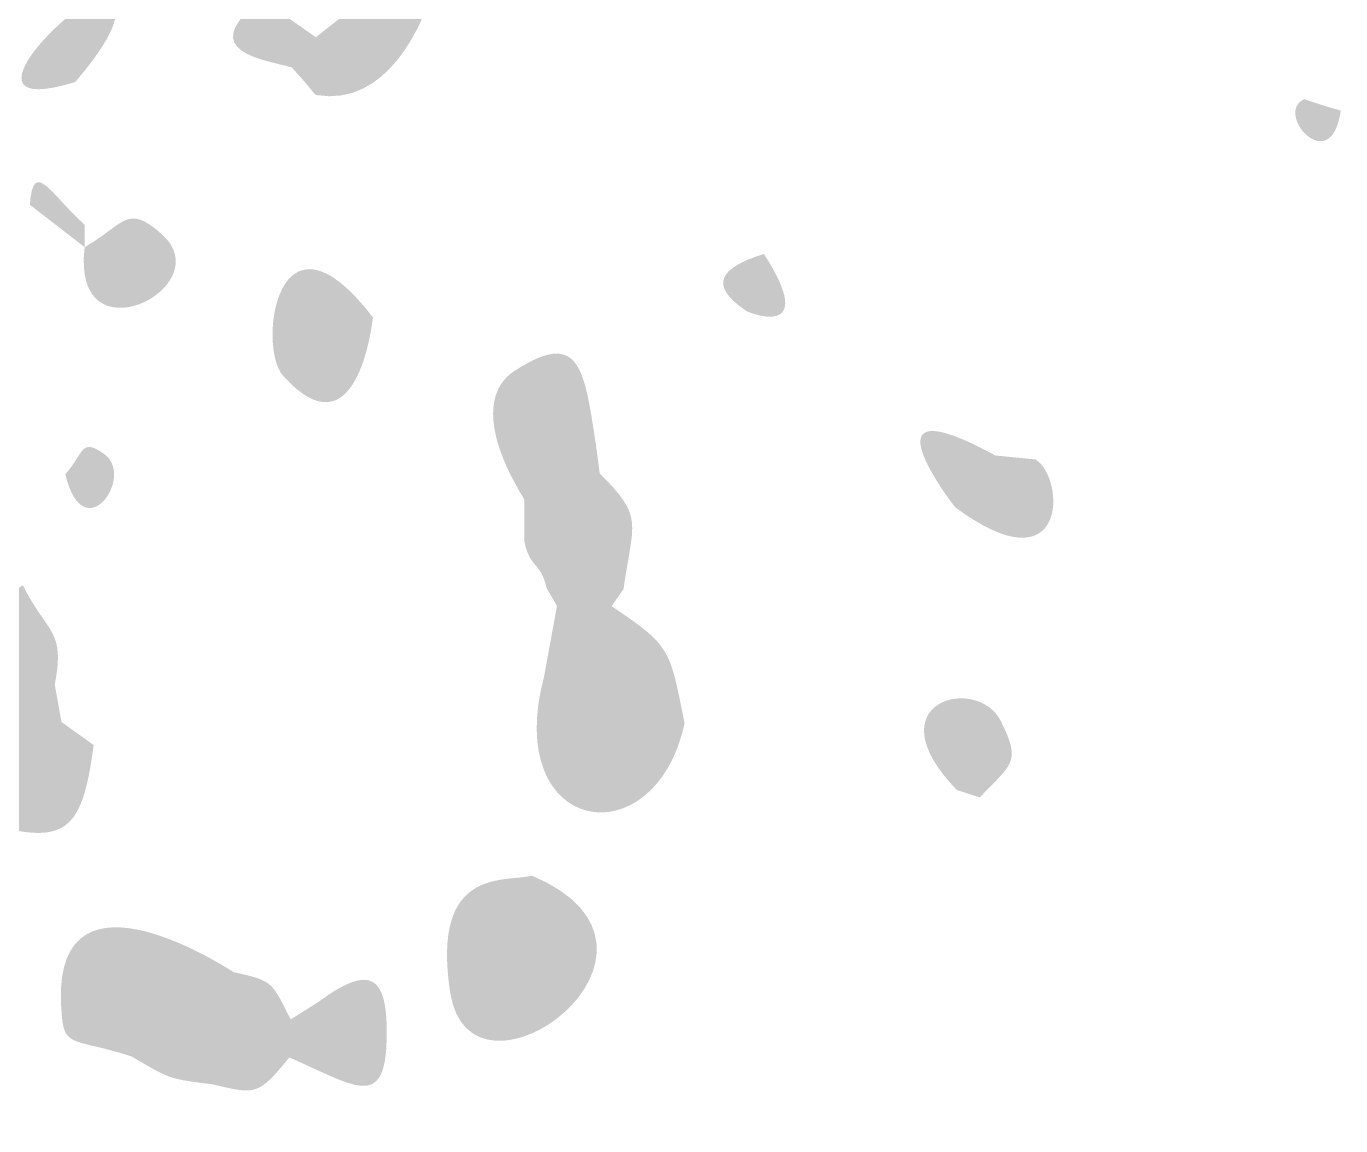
# Model space of a CAD drawing. Header units: millimetres. Extents: x 551 to 751, y 21 to 126.
# Drawn here: x 568.31 to 577.83, y 61.61 to 69.57 of the extents above; entities that cross this region are included whole.
import ezdxf

# ---------------------------------------------------------------- set-up
doc = ezdxf.new("R2010")
doc.units = ezdxf.units.MM

msp = doc.modelspace()

# ---------------------------------------------------------------- hatches: boundary and pattern name
at = {"true_color": 0x000000, "transparency": 33554687}
h = msp.add_hatch(color=18, dxfattribs=at)
edge = h.paths.add_edge_path(flags=0)
edge.add_spline(control_points=[(570.4099, 69.4911), (570.8064, 69.812), (570.8308, 69.761), (571.0683, 70.2496), (571.5667, 71.2753), (571.4011, 68.9088), (570.4164, 69.0718), (570.3958, 69.0752), (570.4164, 69.0718), (570.2364, 69.2718), (570.2364, 69.2718), (570.4099, 69.4911), (570.4099, 69.4911)], knot_values=[0, 0, 0, 0, 1, 1, 1, 2, 2, 2, 3, 3, 3, 4, 4, 4, 4], degree=3, periodic=1)
h = msp.add_hatch(color=18, dxfattribs=at)
edge = h.paths.add_edge_path(flags=0)
edge.add_spline(control_points=[(568.6665, 69.1667), (567.7396, 68.8817), (568.7375, 69.8581), (568.8923, 69.7796), (568.937, 69.7569), (569.1026, 69.673), (568.6665, 69.1667)], knot_values=[0, 0, 0, 0, 1, 1, 1, 2, 2, 2, 2], degree=3, periodic=1)
h = msp.add_hatch(color=18, dxfattribs=at)
edge = h.paths.add_edge_path(flags=0)
edge.add_spline(control_points=[(569.9753, 69.7354), (569.9753, 69.7354), (570.1037, 69.7042), (570.1037, 69.7042), (570.1037, 69.7042), (570.4099, 69.4911), (570.4099, 69.4911), (570.4099, 69.4911), (570.2364, 69.2718), (570.2364, 69.2718), (570.0132, 69.3342), (569.5659, 69.3866), (569.9753, 69.7354)], knot_values=[0, 0, 0, 0, 1, 1, 1, 2, 2, 2, 3, 3, 3, 4, 4, 4, 4], degree=3, periodic=1)
h = msp.add_hatch(color=18, dxfattribs=at)
edge = h.paths.add_edge_path(flags=0)
edge.add_spline(control_points=[(577.833, 68.9596), (577.7661, 68.4716), (577.3569, 68.9276), (577.5598, 69.0377), (577.58, 69.0487), (577.5598, 69.0377), (577.833, 68.9596)], knot_values=[0, 0, 0, 0, 1, 1, 1, 2, 2, 2, 2], degree=3, periodic=1)
h = msp.add_hatch(color=18, dxfattribs=at)
edge = h.paths.add_edge_path(flags=0)
edge.add_spline(control_points=[(568.7346, 67.971), (568.7346, 67.971), (568.3376, 68.2782), (568.3376, 68.2782), (568.3635, 68.6196), (568.4882, 68.3533), (568.7336, 68.1349), (568.7336, 68.1349), (568.7346, 67.971), (568.7346, 67.971)], knot_values=[0, 0, 0, 0, 1, 1, 1, 2, 2, 2, 3, 3, 3, 3], degree=3, periodic=1)
h = msp.add_hatch(color=18, dxfattribs=at)
edge = h.paths.add_edge_path(flags=0)
edge.add_spline(control_points=[(570.8228, 67.462), (570.815, 67.3977), (570.7017, 66.4524), (570.1721, 67.0394), (569.9812, 67.251), (570.1302, 68.3688), (570.8228, 67.462)], knot_values=[0, 0, 0, 0, 1, 1, 1, 2, 2, 2, 2], degree=3, periodic=1)
h = msp.add_hatch(color=18, dxfattribs=at)
edge = h.paths.add_edge_path(flags=0)
edge.add_spline(control_points=[(568.7346, 67.971), (569.0262, 68.138), (569.038, 68.2907), (569.2932, 68.0654), (569.725, 67.6841), (568.6332, 67.1323), (568.7346, 67.971)], knot_values=[0, 0, 0, 0, 1, 1, 1, 2, 2, 2, 2], degree=3, periodic=1)
h = msp.add_hatch(color=18, dxfattribs=at)
edge = h.paths.add_edge_path(flags=0)
edge.add_spline(control_points=[(573.6551, 67.9218), (574.0553, 67.2992), (573.5531, 67.4913), (573.5256, 67.5101), (573.2495, 67.6987), (573.3356, 67.8221), (573.6551, 67.9218)], knot_values=[0, 0, 0, 0, 1, 1, 1, 2, 2, 2, 2], degree=3, periodic=1)
h = msp.add_hatch(color=18, dxfattribs=at)
edge = h.paths.add_edge_path(flags=0)
edge.add_spline(control_points=[(572.4436, 66.5012), (572.091, 66.4911), (572.1071, 66.4589), (571.9205, 66.1419), (571.4904, 66.8438), (571.7924, 67.0385), (571.8527, 67.0775), (572.3295, 67.3851), (572.3551, 67.0853), (572.4436, 66.5012)], knot_values=[0, 0, 0, 0, 1, 1, 1, 2, 2, 2, 3, 3, 3, 3], degree=3, periodic=1)
h = msp.add_hatch(color=18, dxfattribs=at)
edge = h.paths.add_edge_path(flags=0)
edge.add_spline(control_points=[(575.331, 66.4627), (575.2649, 66.3238), (575.2579, 66.3416), (575.0411, 66.087), (575.0165, 66.1158), (574.3284, 67.0108), (575.331, 66.4627)], knot_values=[0, 0, 0, 0, 1, 1, 1, 2, 2, 2, 2], degree=3, periodic=1)
h = msp.add_hatch(color=18, dxfattribs=at)
edge = h.paths.add_edge_path(flags=0)
edge.add_spline(control_points=[(568.5947, 66.3269), (568.7311, 66.4793), (568.7044, 66.5968), (568.8779, 66.4716), (569.1021, 66.3099), (568.7263, 65.7725), (568.5947, 66.3269)], knot_values=[0, 0, 0, 0, 1, 1, 1, 2, 2, 2, 2], degree=3, periodic=1)
h = msp.add_hatch(color=18, dxfattribs=at)
edge = h.paths.add_edge_path(flags=0)
edge.add_spline(control_points=[(572.4436, 66.5012), (572.4436, 66.5012), (572.4654, 66.3329), (572.4654, 66.3329), (572.2401, 66.1032), (572.2295, 66.1504), (571.9205, 66.1419), (572.1071, 66.4589), (572.091, 66.4911), (572.4436, 66.5012)], knot_values=[0, 0, 0, 0, 1, 1, 1, 2, 2, 2, 3, 3, 3, 3], degree=3, periodic=1)
h = msp.add_hatch(color=18, dxfattribs=at)
edge = h.paths.add_edge_path(flags=0)
edge.add_spline(control_points=[(575.331, 66.4627), (575.331, 66.4627), (575.6225, 66.4334), (575.6225, 66.4334), (575.8424, 66.296), (575.857, 65.4837), (575.0411, 66.087), (575.2579, 66.3416), (575.2649, 66.3238), (575.331, 66.4627)], knot_values=[0, 0, 0, 0, 1, 1, 1, 2, 2, 2, 3, 3, 3, 3], degree=3, periodic=1)
h = msp.add_hatch(color=18, dxfattribs=at)
edge = h.paths.add_edge_path(flags=0)
edge.add_spline(control_points=[(572.4654, 66.3329), (572.7867, 66.0144), (572.7087, 65.9845), (572.6378, 65.4952), (572.54, 65.5292), (572.5409, 65.7159), (572.4432, 65.7499), (572.4432, 65.7499), (572.0812, 65.5018), (572.0812, 65.5018), (572.0368, 65.6965), (571.9655, 65.6373), (571.9217, 65.8298), (571.9162, 65.8541), (571.9217, 65.8298), (571.9205, 66.1419), (572.2295, 66.1504), (572.2401, 66.1032), (572.4654, 66.3329)], knot_values=[0, 0, 0, 0, 1, 1, 1, 2, 2, 2, 3, 3, 3, 4, 4, 4, 5, 5, 5, 6, 6, 6, 6], degree=3, periodic=1)
h = msp.add_hatch(color=18, dxfattribs=at)
edge = h.paths.add_edge_path(flags=0)
edge.add_spline(control_points=[(565.476, 65.9007), (565.8386, 65.6906), (565.8099, 65.6532), (566.2426, 65.6429), (566.4716, 65.5504), (566.4465, 65.5408), (566.6757, 65.5747), (566.6757, 65.5747), (567.1462, 65.1455), (567.1462, 65.1455), (567.3094, 64.9832), (567.3122, 65.0748), (567.5042, 65.1636), (567.9999, 65.1952), (567.9536, 65.2694), (568.2863, 65.5235), (568.4687, 65.1617), (568.5953, 65.2062), (568.5182, 64.8021), (568.2796, 64.8195), (568.2972, 64.8274), (568.2796, 64.8195), (568.2025, 64.7845), (567.8416, 63.9513), (568.5667, 64.5328), (568.5667, 64.5328), (568.7998, 64.3655), (568.7998, 64.3655), (568.7141, 63.7091), (568.5851, 63.634), (567.9642, 63.8136), (567.9642, 63.8136), (567.7803, 63.6917), (567.7803, 63.6917), (567.3255, 63.8827), (567.3345, 63.7422), (566.878, 63.5897), (566.878, 63.5897), (566.6485, 63.7242), (566.6485, 63.7242), (566.7539, 64.0283), (566.7843, 63.9781), (567.0293, 64.2133), (567.653, 64.248), (567.6609, 64.3032), (567.6688, 64.3582), (567.738, 64.8389), (567.4737, 64.6239), (567.0134, 64.6374), (566.5393, 64.7263), (565.4798, 64.5742), (565.3476, 64.5552), (565.0751, 64.5161), (565.154, 64.4403), (565.0105, 64.1752), (565.0105, 64.1752), (564.7316, 64.0839), (564.7316, 64.0839), (564.7316, 64.0839), (564.2663, 64.4212), (564.2663, 64.4212), (564.2663, 64.4212), (564.1086, 64.5499), (564.1086, 64.5499), (564.1086, 64.5499), (564.2648, 64.6979), (564.2648, 64.6979), (564.4412, 65.1084), (564.2893, 65.0994), (563.9216, 65.3425), (563.9216, 65.3425), (563.8308, 65.5637), (563.8308, 65.5637), (563.8308, 65.5637), (563.9586, 65.665), (563.9586, 65.665), (563.9586, 65.665), (564.2261, 65.685), (564.2261, 65.685), (564.7233, 65.1114), (564.773, 65.6956), (565.476, 65.9007)], knot_values=[0, 0, 0, 0, 1, 1, 1, 2, 2, 2, 3, 3, 3, 4, 4, 4, 5, 5, 5, 6, 6, 6, 7, 7, 7, 8, 8, 8, 9, 9, 9, 10, 10, 10, 11, 11, 11, 12, 12, 12, 13, 13, 13, 14, 14, 14, 15, 15, 15, 16, 16, 16, 17, 17, 17, 18, 18, 18, 19, 19, 19, 20, 20, 20, 21, 21, 21, 22, 22, 22, 23, 23, 23, 24, 24, 24, 25, 25, 25, 26, 26, 26, 27, 27, 27, 27], degree=3, periodic=1)
h = msp.add_hatch(color=18, dxfattribs=at)
edge = h.paths.add_edge_path(flags=0)
edge.add_spline(control_points=[(572.0812, 65.5018), (572.0812, 65.5018), (572.4432, 65.7499), (572.4432, 65.7499), (572.5409, 65.7159), (572.54, 65.5292), (572.6378, 65.4952), (572.6378, 65.4952), (572.5517, 65.3712), (572.5517, 65.3712), (572.5517, 65.3712), (572.3064, 65.2128), (572.3064, 65.2128), (572.3064, 65.2128), (572.1559, 65.3725), (572.1559, 65.3725), (572.1559, 65.3725), (572.0812, 65.5018), (572.0812, 65.5018)], knot_values=[0, 0, 0, 0, 1, 1, 1, 2, 2, 2, 3, 3, 3, 4, 4, 4, 5, 5, 5, 6, 6, 6, 6], degree=3, periodic=1)
h = msp.add_hatch(color=18, dxfattribs=at)
edge = h.paths.add_edge_path(flags=0)
edge.add_spline(control_points=[(572.1559, 65.3725), (572.1559, 65.3725), (572.3064, 65.2128), (572.3064, 65.2128), (572.4884, 65.2058), (572.4784, 65.2038), (572.5517, 65.3712), (572.9823, 65.0814), (572.9717, 65.0666), (573.0804, 64.5222), (572.5248, 64.5618), (572.5528, 64.5792), (572.0628, 64.863), (572.0628, 64.863), (572.1559, 65.3725), (572.1559, 65.3725)], knot_values=[0, 0, 0, 0, 1, 1, 1, 2, 2, 2, 3, 3, 3, 4, 4, 4, 5, 5, 5, 5], degree=3, periodic=1)
h = msp.add_hatch(color=18, dxfattribs=at)
edge = h.paths.add_edge_path(flags=0)
edge.add_spline(control_points=[(572.5517, 65.3712), (572.4784, 65.2038), (572.4884, 65.2058), (572.3064, 65.2128), (572.3064, 65.2128), (572.5517, 65.3712), (572.5517, 65.3712)], knot_values=[0, 0, 0, 0, 1, 1, 1, 2, 2, 2, 2], degree=3, periodic=1)
h = msp.add_hatch(color=18, dxfattribs=at)
edge = h.paths.add_edge_path(flags=0)
edge.add_spline(control_points=[(572.0628, 64.863), (572.5528, 64.5792), (572.5248, 64.5618), (573.0804, 64.5222), (572.8647, 63.5319), (571.7544, 63.7117), (572.0628, 64.863)], knot_values=[0, 0, 0, 0, 1, 1, 1, 2, 2, 2, 2], degree=3, periodic=1)
h = msp.add_hatch(color=18, dxfattribs=at)
edge = h.paths.add_edge_path(flags=0)
edge.add_spline(control_points=[(575.0526, 64.0402), (574.432, 64.6798), (575.2014, 64.8816), (575.3716, 64.538), (575.5199, 64.2385), (575.454, 64.2345), (575.2179, 63.9863), (575.2179, 63.9863), (575.0526, 64.0402), (575.0526, 64.0402)], knot_values=[0, 0, 0, 0, 1, 1, 1, 2, 2, 2, 3, 3, 3, 3], degree=3, periodic=1)
h = msp.add_hatch(color=18, dxfattribs=at)
edge = h.paths.add_edge_path(flags=0)
edge.add_spline(control_points=[(568.5182, 64.8021), (568.5182, 64.8021), (568.5667, 64.5328), (568.5667, 64.5328), (567.8416, 63.9513), (568.2025, 64.7845), (568.2796, 64.8195), (568.2972, 64.8274), (568.2796, 64.8195), (568.5182, 64.8021)], knot_values=[0, 0, 0, 0, 1, 1, 1, 2, 2, 2, 3, 3, 3, 3], degree=3, periodic=1)
h = msp.add_hatch(color=18, dxfattribs=at)
edge = h.paths.add_edge_path(flags=0)
edge.add_spline(control_points=[(569.8149, 62.7202), (569.6312, 62.0553), (569.6348, 62.0721), (569.6325, 62.0539), (569.6325, 62.0539), (569.4826, 62.2349), (569.4826, 62.2349), (569.3119, 62.5902), (569.1364, 62.4838), (569.0725, 62.1116), (568.6698, 62.2421), (568.5923, 62.172), (568.5698, 62.3971), (568.45, 63.5963), (569.7271, 62.7766), (569.8149, 62.7202)], knot_values=[0, 0, 0, 0, 1, 1, 1, 2, 2, 2, 3, 3, 3, 4, 4, 4, 5, 5, 5, 5], degree=3, periodic=1)
h = msp.add_hatch(color=18, dxfattribs=at)
edge = h.paths.add_edge_path(flags=0)
edge.add_spline(control_points=[(571.9747, 63.4201), (573.2548, 62.8811), (571.5281, 61.6092), (571.3819, 62.5767), (571.2442, 63.4877), (571.7759, 63.3693), (571.9747, 63.4201)], knot_values=[0, 0, 0, 0, 1, 1, 1, 2, 2, 2, 2], degree=3, periodic=1)
h = msp.add_hatch(color=18, dxfattribs=at)
edge = h.paths.add_edge_path(flags=0)
edge.add_spline(control_points=[(570.2272, 62.3785), (570.2272, 62.3785), (570.4294, 62.5063), (570.4294, 62.5063), (570.4294, 62.5063), (570.5089, 62.5627), (570.5089, 62.5627), (570.8399, 62.7809), (570.9308, 62.6445), (570.9225, 62.2359), (570.912, 61.7127), (570.6832, 61.9017), (570.2174, 62.1034), (570.2174, 62.1034), (570.2272, 62.3785), (570.2272, 62.3785)], knot_values=[0, 0, 0, 0, 1, 1, 1, 2, 2, 2, 3, 3, 3, 4, 4, 4, 5, 5, 5, 5], degree=3, periodic=1)
h = msp.add_hatch(color=18, dxfattribs=at)
edge = h.paths.add_edge_path(flags=0)
edge.add_spline(control_points=[(569.8149, 62.7202), (570.1066, 62.6594), (570.0893, 62.6459), (570.2272, 62.3785), (570.2272, 62.3785), (570.2174, 62.1034), (570.2174, 62.1034), (569.9889, 61.8257), (569.9766, 61.8344), (569.6604, 61.9089), (569.6604, 61.9089), (569.6325, 62.0539), (569.6325, 62.0539), (569.6348, 62.0721), (569.6312, 62.0553), (569.8149, 62.7202)], knot_values=[0, 0, 0, 0, 1, 1, 1, 2, 2, 2, 3, 3, 3, 4, 4, 4, 5, 5, 5, 5], degree=3, periodic=1)
h = msp.add_hatch(color=18, dxfattribs=at)
edge = h.paths.add_edge_path(flags=0)
edge.add_spline(control_points=[(569.0725, 62.1116), (569.1364, 62.4838), (569.3119, 62.5902), (569.4826, 62.2349), (569.4826, 62.2349), (569.6325, 62.0539), (569.6325, 62.0539), (569.6325, 62.0539), (569.6604, 61.9089), (569.6604, 61.9089), (569.3272, 61.9493), (569.3489, 61.9525), (569.0725, 62.1116)], knot_values=[0, 0, 0, 0, 1, 1, 1, 2, 2, 2, 3, 3, 3, 4, 4, 4, 4], degree=3, periodic=1)

doc.saveas('drawing.dxf')
